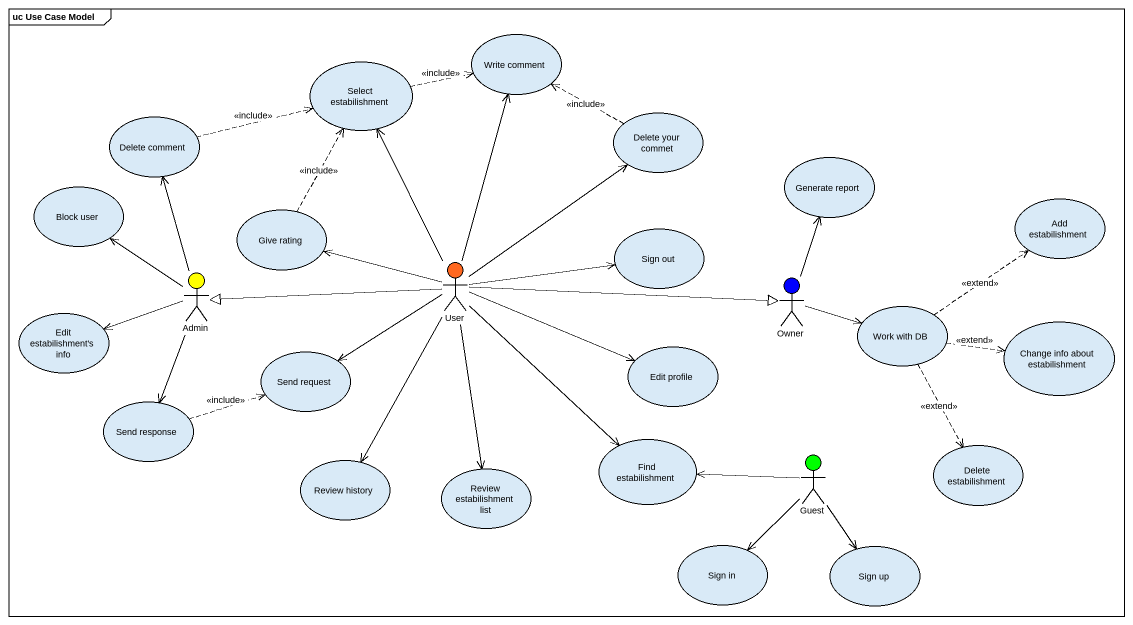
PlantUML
@startuml
mainframe uc Use Case Model
usecase "Select estabilishment" as Select_estabilishment
usecase "Write comment" as Write_comment
usecase "Delete comment" as Delete_comment
usecase "Delete your commet" as Delete_your_commet
usecase "Block user" as Block_user
usecase "Generate report" as Generate_report
usecase "Give rating" as Give_rating
usecase "Add estabilishment" as Add_estabilishment
actor User #FF6820
usecase "Sign out" as Sign_out
actor Admin #FFFF00
actor Owner #0000FF
usecase "Edit estabilishment's info" as Edit_estabilishment_s_info
usecase "Work with DB" as Work_with_DB
usecase "Change info about estabilishment" as Change_info_about
usecase "Send request" as Send_request
usecase "Edit profile" as Edit_profile
usecase "Send response" as Send_response
usecase "Find estabilishment" as Find_estabilishment
actor Guest #00FF00
usecase "Delete estabilishment" as Delete_estabilishment
usecase "Review history" as Review_history
usecase "Review estabilishment list" as Review_estabilishment_list
usecase "Sign in" as Sign_in
usecase "Sign up" as Sign_up
Select_estabilishment .right.> Write_comment : <<include>>
Delete_comment .right.> Select_estabilishment : <<include>>
Delete_your_commet .left.> Write_comment : <<include>>
Generate_report <-- Owner
Give_rating .up.> Select_estabilishment : <<include>>
User -up-> Select_estabilishment
User -up-> Write_comment
User -up-> Delete_your_commet
User -left-> Give_rating
User -right-> Sign_out
User -left-|> Admin
User -right-|> Owner
User -left-> Send_request
User -right-> Edit_profile
User --> Find_estabilishment
User --> Review_history
User --> Review_estabilishment_list
Admin -up-> Delete_comment
Admin -up-> Block_user
Admin -left-> Edit_estabilishment_s_info
Admin --> Send_response
Owner -right-> Work_with_DB
Work_with_DB .up.> Add_estabilishment : <<extend>>
Work_with_DB .right.> Change_info_about : <<extend>>
Work_with_DB ..> Delete_estabilishment : <<extend>>
Send_response .right.> Send_request : <<include>>
Guest -left-> Find_estabilishment
Guest --> Sign_in
Guest --> Sign_up
@enduml
